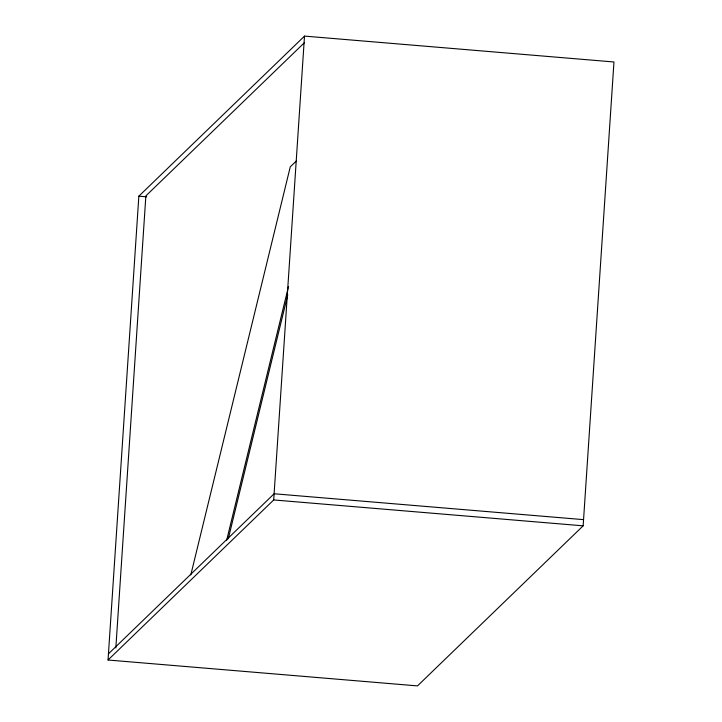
<?xml version="1.0" encoding="UTF-8"?>
<svg xmlns="http://www.w3.org/2000/svg" width="722" height="722" viewBox="0 0 722 722"><rect width="100%" height="100%" fill="white"/><g stroke="black" fill="none" stroke-linecap="round" stroke-linejoin="round"><path stroke-width="1.08" d="M108.038 660.016L138.85 196.167L304.513 36.1L613.962 61.984L583.15 525.833L417.487 685.9L108.038 660.016L273.701 499.949L304.513 36.1M115.836 647.932L145.862 195.888L304.215 42.887M190.798 574.911L290.271 166.845L296.543 160.78M226.663 540.255L288.493 286.607M228.296 538.738L287.762 294.802M108.453 653.834L274.116 493.767L583.566 519.641M138.85 196.167L146.692 196.826M273.701 499.949L583.15 525.833"/></g></svg>
